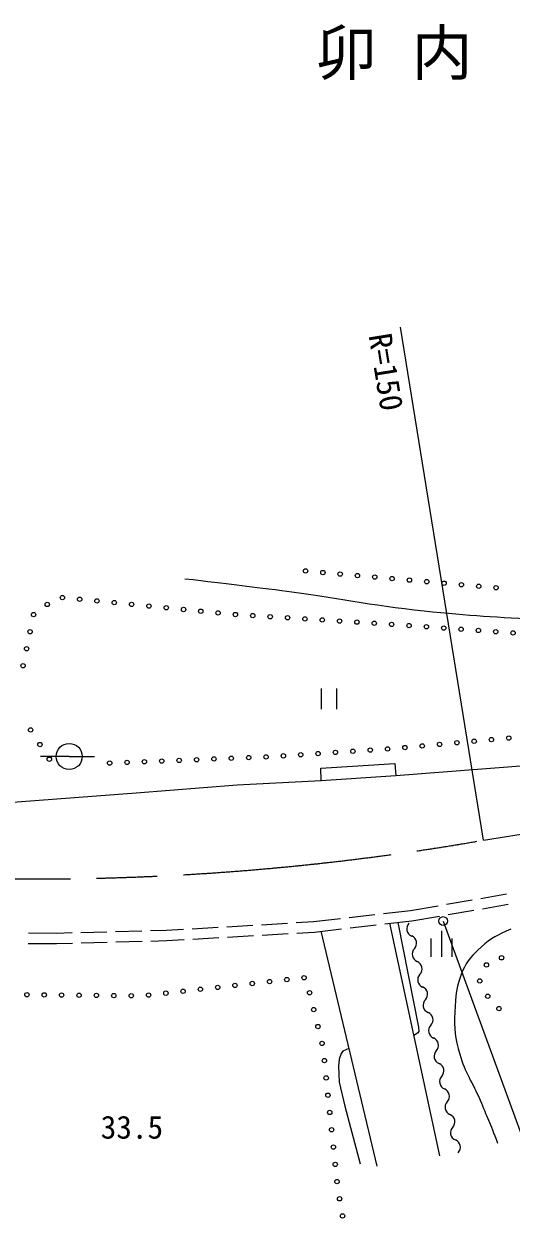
# Model space of a CAD drawing. Units: millimetres, scale not verified. Extents: x 40000 to 680000, y 20000 to 380000.
# Drawn here: x 306004 to 334018, y 241628 to 310334 of the extents above; entities that cross this region are included whole.
import ezdxf
from ezdxf.enums import TextEntityAlignment as Align

# ---------------------------------------------------------------- set-up
doc = ezdxf.new("R2010")
doc.units = ezdxf.units.MM
doc.header["$LTSCALE"] = 1000
doc.linetypes.add('CHAIN', pattern=[18.5, 12, -1.5, 3.5, -1.5])
for name, color, linetype, lineweight in [('M-BMK', 2, 'CHAIN', 13), ('M-STR-HTXT', 7, 'Continuous', 13), ('M-STR-STRC', 7, 'Continuous', 25), ('M-WORK', 1, 'Continuous', 13)]:
    doc.layers.add(name, color=color, linetype=linetype, lineweight=lineweight)
doc.layers.add('M-BMK-HTXT', color=7, linetype='Continuous')
doc.styles.add('ＭＳ ゴシック', font='')
doc.styles.get('ＭＳ ゴシック').set_extended_font_data('MS Gothic')

msp = doc.modelspace()

# ---------------------------------------------------------------- linework, layer by layer
at = {"layer": 'M-BMK'}
msp.add_line((332422, 263368), (416062, 276874), dxfattribs=at)
msp.add_arc((306666, 411141), 150000, 252.05186, 279.88688, dxfattribs=at)
at = {"layer": 'M-STR-HTXT'}
msp.add_line((332422, 263368), (327654, 292894), dxfattribs=at)
at = {"layer": 'M-STR-STRC'}
msp.add_line((330107, 258721), (335436, 244164), dxfattribs=at)
msp.add_circle((330107, 258721), 250, dxfattribs=at)
at = {"layer": 'M-WORK'}
for p, q in [((323092, 272106), (323092, 270906)), ((323992, 270906), (323992, 272106)), ((308609, 268187), (306952, 268187)), ((308609, 268187), (310063, 268187)), ((330308, 259685), (331787, 259938)), ((332280, 260023), (333758, 260277)), ((324698, 258920), (326188, 259093)), ((326685, 259150), (328234, 259329)), ((328234, 259329), (329816, 259600)), ((330401, 259092), (331879, 259346)), ((332372, 259430), (333851, 259684)), ((315673, 258278), (317170, 258365)), ((317670, 258394), (319167, 258481)), ((319666, 258510), (321164, 258597)), ((321663, 258626), (322652, 258684)), ((322652, 258684), (324201, 258863)), ((324766, 258324), (326257, 258496)), ((326753, 258554), (328319, 258735)), ((329917, 245215), (327051, 258588)), ((328319, 258735), (329908, 259007)), ((306264, 258034), (307876, 258027)), ((307876, 258027), (308781, 258051)), ((309281, 258064), (310780, 258103)), ((311280, 258116), (312780, 258155)), ((313279, 258168), (314185, 258191)), ((314185, 258191), (315174, 258249)), ((314210, 257592), (315212, 257650)), ((315712, 257679), (317209, 257766)), ((317708, 257795), (319206, 257882)), ((319705, 257912), (321202, 257999)), ((321701, 258028), (322704, 258086)), ((322704, 258086), (324270, 258267)), ((323083, 258130), (326294, 244617)), ((329431, 256665), (329431, 257715)), ((330031, 256665), (330031, 258165)), ((330631, 256665), (330631, 257715)), ((306259, 257434), (307882, 257427)), ((307882, 257427), (308797, 257451)), ((309297, 257464), (310796, 257503)), ((311296, 257516), (312796, 257555)), ((313295, 257568), (314210, 257592))]:
    msp.add_line(p, q, dxfattribs=at)
for points in [[(303322, 265411), (312452, 266086), (318269, 266555), (323103, 266813), (327398, 267084), (340498, 268108), (350783, 269128), (380335, 273655), (400342, 277009), (417558, 279917), (423984, 281231), (429590, 282638), (436110, 284608), (442091, 286625), (452950, 290472), (468952, 296212)], [(323103, 266813), (323074, 267520), (327327, 267781), (327398, 267084)], [(327507, 258641), (328699, 252606), (328704, 252356), (328631, 252262), (328434, 252135)], [(324687, 251381), (324348, 251233), (324244, 251094), (324132, 250775), (324084, 250372), (324132, 249440), (324452, 248071), (325342, 244756)]]:
    msp.add_lwpolyline(points, dxfattribs=at)
for centre, radius in [((322197, 278859), 125), ((323193, 278771), 125), ((324189, 278683), 125), ((325185, 278595), 125), ((326181, 278507), 125), ((327177, 278419), 125), ((328174, 278332), 125), ((329170, 278244), 125), ((330166, 278156), 125), ((331162, 278068), 125), ((332158, 277980), 125), ((333154, 277892), 125), ((307345, 276932), 125), ((308216, 277331), 125), ((309211, 277233), 125), ((310206, 277135), 125), ((311202, 277036), 125), ((312197, 276938), 125), ((313192, 276840), 125), ((306558, 276347), 125), ((314187, 276741), 125), ((315182, 276643), 125), ((316177, 276545), 125), ((317172, 276446), 125), ((318168, 276354), 125), ((319166, 276291), 125), ((320164, 276228), 125), ((321162, 276166), 125), ((322160, 276103), 125), ((323158, 276040), 125), ((324156, 275977), 125), ((325154, 275915), 125), ((326152, 275852), 125), ((327150, 275789), 125), ((328148, 275719), 125), ((329145, 275648), 125), ((330143, 275577), 125), ((331140, 275506), 125), ((332138, 275435), 125), ((306359, 275367), 125), ((333135, 275364), 125), ((334133, 275293), 125), ((306159, 274387), 125), ((305960, 273407), 125), ((306389, 269716), 125), ((333885, 269246), 125), ((306928, 268874), 125), ((308609, 268187), 750), ((325916, 268554), 125), ((326913, 268620), 125), ((327910, 268702), 125), ((328906, 268793), 125), ((329902, 268883), 125), ((330898, 268974), 125), ((331894, 269064), 125), ((332889, 269155), 125), ((307467, 268031), 125), ((311935, 267845), 125), ((312934, 267884), 125), ((313933, 267924), 125), ((314932, 267963), 125), ((315932, 268003), 125), ((316931, 268042), 125), ((317930, 268082), 125), ((318929, 268122), 125), ((319929, 268161), 125), ((320927, 268224), 125), ((321924, 268290), 125), ((322922, 268356), 125), ((323920, 268422), 125), ((324918, 268488), 125), ((310936, 267805), 125), ((332602, 256198), 125), ((333467, 256604), 125), ((316154, 254792), 125), ((317148, 254904), 125), ((318142, 255015), 125), ((319135, 255126), 125), ((320129, 255237), 125), ((321123, 255349), 125), ((322117, 255460), 125), ((332215, 255276), 125), ((306175, 254483), 125), ((307175, 254472), 125), ((308175, 254462), 125), ((309175, 254452), 125), ((310175, 254442), 125), ((311175, 254431), 125), ((312175, 254421), 125), ((313173, 254459), 125), ((314166, 254570), 125), ((315160, 254681), 125), ((322429, 254592), 125), ((332675, 254395), 125), ((322669, 253621), 125), ((333319, 253680), 125), ((322910, 252650), 125), ((323150, 251680), 125), ((323280, 250690), 125), ((323384, 249695), 125), ((323488, 248700), 125), ((323591, 247706), 125), ((323695, 246711), 125), ((323799, 245717), 125), ((323903, 244722), 125), ((324007, 243727), 125), ((324155, 242739), 125), ((324324, 241753), 125)]:
    msp.add_circle(centre, radius, dxfattribs=at)
for centre, start, end in [((328469, 258277), 135.94654, 248.23649), ((328134, 257439), 315.94654, 68.23649), ((328784, 256811), 135.94654, 248.23649), ((328449, 255972), 315.94654, 68.23649), ((329098, 255344), 135.94654, 248.23649), ((328763, 254505), 315.94654, 68.23649), ((329412, 253877), 135.94654, 248.23649), ((329077, 253038), 315.94654, 68.23649), ((329726, 252410), 135.94654, 248.23649), ((329391, 251572), 315.94654, 68.23649), ((330040, 250944), 135.94654, 248.23649), ((329705, 250105), 315.94654, 68.23649), ((330355, 249477), 135.94654, 248.23649), ((330020, 248638), 315.94654, 68.23649), ((330669, 248010), 135.94654, 248.23649), ((330334, 247172), 315.94654, 68.23649), ((330983, 246544), 135.94654, 248.23649), ((330648, 245705), 315.94654, 68.23649)]:
    msp.add_arc(centre, 452, start, end, dxfattribs=at)
for points, knots in [([(315253, 278416), (317959, 278105), (318657, 278018), (320835, 277736), (324039, 277321), (325810, 276908), (329021, 276563), (331679, 276278), (333179, 276224), (335846, 276047), (338080, 275899), (339332, 275811), (341569, 275742), (343135, 275694), (343646, 275684), (345580, 275672)], [0, 0, 0, 0, 1, 1, 1, 2, 2, 2, 3, 3, 3, 4, 4, 4, 5, 5, 5, 5]), ([(334007, 258261), (333215, 257897), (332877, 257757), (332307, 257229), (331803, 256764), (331504, 256473), (331228, 255846), (330848, 254984), (330837, 254417), (330782, 253477), (330727, 252528), (330810, 251976), (331064, 251061), (331366, 249970), (331794, 249453), (332236, 248411), (332643, 247454), (332768, 247142), (333245, 245948)], [0, 0, 0, 0, 1, 1, 1, 2, 2, 2, 3, 3, 3, 4, 4, 4, 5, 5, 5, 6, 6, 6, 6])]:
    msp.add_open_spline(points, degree=3, knots=knots, dxfattribs=at)

# ---------------------------------------------------------------- texts
at = {"layer": 'M-BMK-HTXT', "insert": (328293, 308532), "char_height": 2566, "attachment_point": 5, "style": 'ＭＳ ゴシック'}
msp.add_mtext('\\T1.57;卯内', dxfattribs=at)
at = {"layer": 'M-STR-HTXT', "style": 'ＭＳ ゴシック'}
msp.add_text('R=150', height=1320, rotation=279.172, dxfattribs=at).set_placement((326832, 290309), align=Align.MIDDLE_CENTER)
at = {"layer": 'M-WORK', "style": 'ＭＳ ゴシック'}
msp.add_text('33.5', height=1320, dxfattribs=at).set_placement((312215, 246859), align=Align.MIDDLE_CENTER)

doc.saveas('drawing.dxf')
